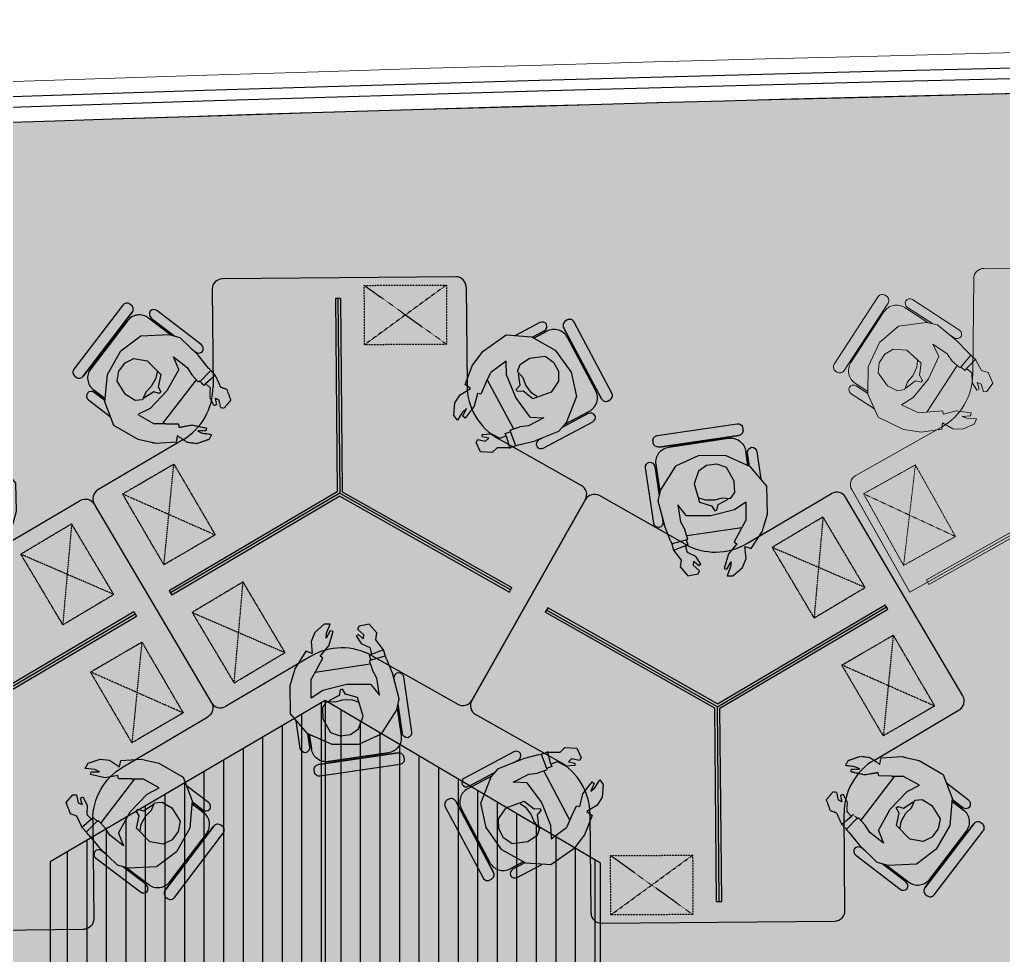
# Model space of a CAD drawing. Header units: millimetres. Extents: x 263321 to 2483465, y 33647 to 614421.
# Drawn here: x 2377994 to 2382788, y 423271 to 427832 of the extents above; entities that cross this region are included whole.
import ezdxf

# ---------------------------------------------------------------- set-up
doc = ezdxf.new("R2010")
doc.units = ezdxf.units.MM
doc.linetypes.add('( Hidden )', pattern=[0.375, 0.25, -0.125])
doc.linetypes.add('HIDDEN2', pattern=[0.1875, 0.125, -0.0625])
for name, color, linetype in [('A-PLAN -GLASS FRAME', 4, 'Continuous'), ('CEILING TOA', 250, 'Continuous'), ('FLOORING TOA', 7, 'Continuous')]:
    doc.layers.add(name, color=color, linetype=linetype)
for name, color, linetype, lineweight in [('A-PLAN-THIN', 251, 'Continuous', 15), ('FURNITURE', 30, 'Continuous', 5), ('TOA-FL-CPT-1', 8, 'Continuous', 5)]:
    doc.layers.add(name, color=color, linetype=linetype, lineweight=lineweight)
pattern_1 = [(90, (22789.96, 29126.56), (-95.25, 0), [])]

# ---------------------------------------------------------------- blocks, each defined once
blk = doc.blocks.new('bhguyfjhg')
at = {"layer": 'FURNITURE', "color": 8, "lineweight": 30, "ltscale": 5}
for p, q in [((566219.5, -9050.8), (565910, -8809.1)), ((565794.3, -8834), (565711, -8940.7)), ((565789.1, -8914.3), (565830.1, -8861.9)), ((565798.4, -8915.3), (565842.7, -8858.6)), ((565945.9, -8845.9), (566178, -9027)), ((564085.9, -9850.4), (564220.1, -9831.9)), ((564154.2, -9894.8), (564082.9, -9904.6)), ((564158.1, -9886.2), (564092.1, -9895.3)), ((564059.8, -10326.9), (564006.3, -9937.9)), ((564020.1, -9987.5), (564060.2, -10279.1)), ((566151.1, -11037, 0), (566088.6, -10916.8, 0)), ((566075.4, -11006.9, 0), (566108.6, -11070.7, 0)), ((566080.1, -10998.8, 0), (566110.9, -11057.9, 0)), ((565777.2, -11333.6, 0), (566125.7, -11152.5, 0)), ((566077.2, -11170, 0), (565816, -11305.7, 0))]:
    blk.add_line(p, q, dxfattribs=at)
at = {"layer": 'FURNITURE', "color": 20, "lineweight": 30}
for p, q in [((565286.4, -8857.1), (564312.2, -9419.7)), ((565595, -9291.4), (565354.7, -8875.4)), ((566328.1, -9441.4), (565854.8, -9441.4)), ((564534.1, -9903.8), (564293.9, -9488)), ((566378.1, -10628.9), (566378.1, -9491.4)), ((564534.1, -10203.9), (564293.9, -10619.7)), ((565286.4, -11250.7), (564312.2, -10688)), ((566328.1, -10678.9), (565847.6, -10678.9)), ((565587.8, -10828.8), (565354.7, -11232.4))]:
    blk.add_line(p, q, dxfattribs=at)
at = {"layer": 'FURNITURE', "color": 8, "lineweight": 30}
for p, q in [((565668.9, -8956, 0), (565784.9, -8913.9, 0)), ((565784.9, -8913.9, 0), (565917.4, -8927, 0)), ((565599.1, -9073.6, 0), (565668.9, -8956, 0)), ((565917.4, -8927, 0), (566031.9, -8993.5, 0)), ((566031.9, -8993.5, 0), (566103.8, -9091.4, 0)), ((565583.7, -9139, 0), (565599.1, -9073.6, 0)), ((565720.1, -9073.1, 0), (565674.2, -9153.4, 0)), ((565750, -9133.2, 0), (565720.1, -9073.1, 0)), ((566103.8, -9091.4, 0), (566110, -9229.1, 0)), ((565673.6, -9209.2, 0), (565674.2, -9153.4, 0)), ((565835.5, -9216.1, 0), (565750, -9133.2, 0)), ((565584.1, -9258.8, 0), (565579.3, -9157.5, 0)), ((565673.6, -9209.2, 0), (565672.9, -9270.5, 0)), ((565938.9, -9275, 0), (565835.5, -9216.1, 0)), ((566001.1, -9250.5, 0), (565948.2, -9316.2, 0)), ((566110, -9229.1, 0), (566094, -9281.6, 0)), ((566094, -9281.6, 0), (566007.7, -9369.6, 0)), ((565878.1, -9368.9, 0), (565911.3, -9338.5, 0)), ((565948.2, -9316.2, 0), (565911.3, -9338.5, 0)), ((565944.3, -9420.6, 0), (566007.7, -9369.6, 0)), ((565845.3, -9428.3, 0), (565869, -9405.2, 0)), ((565869, -9405.2, 0), (565860.1, -9396.7, 0)), ((564254.4, -9803.2, 0), (564159.8, -9882.4, 0)), ((564391.2, -9801.9, 0), (564254.4, -9803.2, 0)), ((564455.5, -9821.5, 0), (564391.2, -9801.9, 0)), ((564473.7, -9827, 0), (564455.5, -9821.5, 0)), ((564558.9, -9882, 0), (564473.7, -9827, 0)), ((564159.8, -9882.4, 0), (564104.5, -10003.5, 0)), ((564366.9, -9962.4, 0), (564330, -9906.3, 0)), ((564330, -9906.3, 0), (564422.4, -9907, 0)), ((564471, -9934.5, 0), (564422.4, -9907, 0)), ((564548.5, -9912.3, 0), (564558.9, -9882, 0)), ((564607.2, -9907.7, 0), (564548.5, -9912.3, 0)), ((564650.6, -9925.8, 0), (564607.2, -9907.7, 0)), ((564395.7, -10077.9, 0), (564366.9, -9962.4, 0)), ((564471, -9934.5, 0), (564524.4, -9964.7, 0)), ((564524.4, -9964.7, 0), (564535.2, -9952, 0)), ((564535.2, -9952, 0), (564584.1, -9993.3, 0)), ((564691.1, -9972.4, 0), (564650.6, -9925.8, 0)), ((564104.5, -10003.5, 0), (564104.5, -10135.9, 0)), ((564584.1, -9993.3, 0), (564654.2, -10015.1, 0)), ((564657.3, -10001.7, 0), (564622, -9981.1, 0)), ((564622, -9981.1, 0), (564647.3, -9983.3, 0)), ((564647.3, -9983.3, 0), (564690.5, -10000.8, 0)), ((564654.2, -10015.1, 0), (564657.3, -10001.7, 0)), ((564690.5, -10000.8, 0), (564691.1, -9972.4, 0)), ((564394.6, -10197, 0), (564395.7, -10077.9, 0)), ((564104.5, -10135.9, 0), (564153, -10247.3, 0)), ((564595.4, -10152, 0), (564574.2, -10193, 0)), ((564632.5, -10128, 0), (564595.4, -10152, 0)), ((564617.9, -10161.8, 0), (564639.4, -10138.4, 0)), ((564639.1, -10163.7, 0), (564617.9, -10161.8, 0)), ((564639.4, -10138.4, 0), (564632.5, -10128, 0)), ((564665, -10134.8, 0), (564639.1, -10163.7, 0)), ((564679.9, -10142, 0), (564665, -10134.8, 0)), ((564689.2, -10191.5, 0), (564679.9, -10142, 0)), ((564425.6, -10225.7, 0), (564463.4, -10204.9, 0)), ((564506.4, -10191.5, 0), (564463.4, -10204.9, 0)), ((564510.2, -10191.2, 0), (564505.7, -10191.6, 0)), ((564511.6, -10197.2, 0), (564510.2, -10191.2, 0)), ((564539.5, -10189.9, 0), (564511.6, -10197.2, 0)), ((564542.3, -10201.9, 0), (564539.5, -10189.9, 0)), ((564574.2, -10193, 0), (564542.3, -10201.9, 0)), ((564645.1, -10228.5, 0), (564689.2, -10191.5, 0)), ((564153, -10247.3, 0), (564269, -10321.8, 0)), ((564342.3, -10238.4, 0), (564425.6, -10225.7, 0)), ((564562.5, -10260.1, 0), (564612.4, -10223.6, 0)), ((564612.4, -10223.6, 0), (564645.1, -10228.5, 0)), ((564322.4, -10334.3, 0), (564441.9, -10304, 0)), ((564517.8, -10274.8, 0), (564441.9, -10304, 0)), ((564517.8, -10274.8, 0), (564532.5, -10269.1, 0)), ((564532.5, -10269.1, 0), (564562.5, -10260.1, 0)), ((564269, -10321.8, 0), (564322.4, -10334.3, 0)), ((565679.1, -10630.4, 0), (565701.9, -10613.5, 0)), ((565718.3, -10655.6, 0), (565679.1, -10630.4, 0)), ((565701.9, -10613.5, 0), (565763.3, -10619.6, 0)), ((565763.3, -10619.6, 0), (565803.1, -10644.6, 0)), ((565688.4, -10668.3, 0), (565697.5, -10658, 0)), ((565746.6, -10712.9, 0), (565688.4, -10668.3, 0)), ((565697.5, -10658, 0), (565734.7, -10675, 0)), ((565734.7, -10675, 0), (565718.3, -10655.6, 0)), ((565803.1, -10644.6, 0), (565833.4, -10695.2, 0)), ((565833.4, -10695.2, 0), (565852, -10669.2, 0)), ((565852, -10669.2, 0), (565946.2, -10707, 0)), ((565524.2, -10741.6, 0), (565569.9, -10720.6, 0)), ((565569.9, -10720.6, 0), (565584.4, -10728.6, 0)), ((565584.4, -10728.6, 0), (565575.8, -10766.5, 0)), ((565808.6, -10729, 0), (565746.6, -10712.9, 0)), ((565804.5, -10745.1, 0), (565808.6, -10729, 0)), ((565946.2, -10707, 0), (565961.2, -10718.7, 0)), ((565961.2, -10718.7, 0), (566014.3, -10759.8, 0)), ((565519.5, -10799, 0), (565524.2, -10741.6, 0)), ((565575.8, -10766.5, 0), (565589.6, -10782.7, 0)), ((565589.6, -10782.7, 0), (565596.3, -10751.6, 0)), ((565596.3, -10751.6, 0), (565608.7, -10751.2, 0)), ((565608.7, -10751.2, 0), (565610.6, -10795.4, 0)), ((565860, -10771.2, 0), (565804.5, -10745.1, 0)), ((565860, -10771.2, 0), (565910.5, -10795, 0)), ((566014.3, -10759.8, 0), (566092.2, -10872.2, 0)), ((565542.3, -10822.9, 0), (565519.5, -10799, 0)), ((565541.3, -10884.7, 0), (565542.3, -10822.9, 0)), ((565610.6, -10795.4, 0), (565589.3, -10836.3, 0)), ((565964.4, -10870.1, 0), (565910.5, -10795, 0)), ((565589.3, -10836.3, 0), (565600.5, -10867.5, 0)), ((565600.5, -10867.5, 0), (565611.9, -10862.9, 0)), ((565611.9, -10862.9, 0), (565622.1, -10889.9, 0)), ((565786.4, -10915.6, 0), (565897.3, -10872.4, 0)), ((565897.3, -10872.4, 0), (565964.4, -10870.1, 0)), ((566092.2, -10872.2, 0), (566082.3, -10995.2, 0)), ((565551.3, -10914.4, 0), (565541.3, -10884.7, 0)), ((565555.2, -10929.6, 0), (565551.3, -10914.4, 0)), ((565555.2, -10929.6, 0), (565575.2, -11008.5, 0)), ((565622.1, -10889.9, 0), (565627.8, -10887.6, 0)), ((565627.8, -10887.6, 0), (565630.1, -10891.5, 0)), ((565629.7, -10890.9, 0), (565643.6, -10933.7, 0)), ((565689.9, -10985.3, 0), (565786.4, -10915.6, 0)), ((565648.5, -10976.6, 0), (565643.6, -10933.7, 0)), ((565686.3, -11051.9, 0), (565648.5, -10976.6, 0)), ((565619.5, -11123.5, 0), (565575.2, -11008.5, 0)), ((566082.3, -10995.2, 0), (566015.4, -11110.3, 0)), ((566015.4, -11110.3, 0), (565907.3, -11186.8)), ((565660.5, -11159.9, 0), (565619.5, -11123.5, 0)), ((565788.3, -11211.5, 0), (565660.5, -11159.9, 0)), ((565907.3, -11186.8), (565788.3, -11211.5, 0))]:
    blk.add_line(p, q, dxfattribs=at)
at = {"layer": 'FURNITURE', "color": 20, "linetype": 'HIDDEN2', "lineweight": 30, "ltscale": 0.3}
for p, q in [((565334.6, -8995.6), (565130.7, -9445.5)), ((564987.2, -9194), (565477.8, -9246.6)), ((564753.6, -9329), (564554, -9780.2)), ((564408.1, -9530.7), (564899.7, -9579)), ((566340.2, -10182.8), (566049.2, -10581.2)), ((566338.2, -10582.8), (566050.6, -10181.2))]:
    blk.add_line(p, q, dxfattribs=at)
at = {"layer": 'FURNITURE', "color": 8, "linetype": '( Hidden )', "lineweight": 30, "ltscale": 2}
for p, q in [((565579.3, -9157.5, 0), (565583.7, -9139, 0)), ((565582, -9313.5, 0), (565615.5, -9265, 0)), ((565615.5, -9265, 0), (565584.1, -9258.8, 0)), ((565672.9, -9270.5, 0), (565656.5, -9273.5, 0)), ((565656.5, -9273.5, 0), (565667.6, -9336.5, 0)), ((565575.8, -9360.1, 0), (565582, -9313.5, 0)), ((565667.6, -9336.5, 0), (565651.3, -9408, 0)), ((565595.8, -9418.5, 0), (565575.8, -9360.1, 0)), ((565627.3, -9386.1, 0), (565620.7, -9432.2, 0)), ((565638.1, -9363.1, 0), (565627.3, -9386.1, 0)), ((565638.1, -9404, 0), (565638.1, -9363.1, 0)), ((565860.1, -9396.7, 0), (565880.4, -9376.3, 0)), ((565620.7, -9432.2, 0), (565595.8, -9418.5, 0)), ((565651.3, -9408, 0), (565638.1, -9404, 0)), ((565759.8, -9446.1, 0), (565799.2, -9426, 0)), ((565799.2, -9426, 0), (565845.3, -9428.3, 0)), ((565932.1, -9430.5, 0), (565909.2, -9451.8, 0)), ((565944.3, -9420.6, 0), (565932.1, -9430.5, 0)), ((565748, -9494.1, 0), (565749.4, -9477.6, 0)), ((565749.4, -9477.6, 0), (565787.3, -9469.7, 0)), ((565765.3, -9457.2, 0), (565759.8, -9446.1, 0)), ((565796.4, -9450.4, 0), (565765.3, -9457.2, 0)), ((565787.3, -9469.7, 0), (565796.4, -9450.4, 0)), ((565852.6, -9476.7, 0), (565840.4, -9507.4, 0)), ((565909.2, -9451.8, 0), (565852.6, -9476.7, 0)), ((565786.2, -9526.9, 0), (565748, -9494.1, 0)), ((565840.4, -9507.4, 0), (565786.2, -9526.9, 0))]:
    blk.add_line(p, q, dxfattribs=at)
at = {"layer": 'FURNITURE', "color": 18, "lineweight": 30, "ltscale": 5, "true_color": 0x000000}
for p, q in [((564860.1, -9218.7), (564838.5, -9231.3)), ((564838.5, -10876.5), (564860.1, -10889))]:
    blk.add_line(p, q, dxfattribs=at)
at = {"layer": 'FURNITURE', "color": 20, "lineweight": 30, "ltscale": 5}
for p, q in [((565313.6, -10053.9), (564838.5, -9231.3)), ((565328.1, -10053.9), (564849.3, -9225)), ((565335.3, -10041.4), (564860.1, -9218.7)), ((565313.6, -10053.9), (564838.5, -10876.5)), ((565328.1, -10053.9), (564849.3, -10882.8)), ((565335.3, -10066.4), (564860.1, -10889)), ((566278.1, -10053.9), (565328.1, -10053.9)), ((566278.1, -10041.4), (565335.3, -10041.4)), ((566278.1, -10066.4), (565335.3, -10066.4)), ((566278.1, -10066.4), (566278.1, -10041.4))]:
    blk.add_line(p, q, dxfattribs=at)
at = {"layer": 'FURNITURE', "color": 8, "linetype": '( Hidden )', "lineweight": 30, "ltscale": 3}
for p, q in [((565875.9, -9372, 0), (565878.5, -9368.3, 0)), ((565880.4, -9376.3, 0), (565875.9, -9372, 0))]:
    blk.add_line(p, q, dxfattribs=at)
at = {"layer": 'FURNITURE', "color": 8, "lineweight": 30, "ltscale": 5}
for points in [[(566254.8, -9005.5), (565945.3, -8763.9, 0.414214), (565910.8, -8768.1), (565905.7, -8774.6, 0.414214), (565910, -8809.1), (566219.5, -9050.8, 0.414214), (566253.9, -9046.5), (566259.1, -9040, 0.414214)], [(564003, -10334.7), (563949.5, -9945.7, -0.414214), (563970.4, -9918), (563978.7, -9916.9, -0.414214), (564006.3, -9937.9), (564059.8, -10326.9, -0.414214), (564038.8, -10354.6), (564030.6, -10355.7, -0.414214)]]:
    blk.add_lwpolyline(points, format="xyb", close=True, dxfattribs=at)
for points in [[(565789.1, -8914.3), (565830.1, -8861.9, 0.392119), (565827.3, -8828.6, 0.392119), (565794.3, -8834), (565711, -8940.7)], [(566107.7, -9236.7), (566190.7, -9130.3, 0.414214), (566178, -9027), (565945.9, -8845.9, 0.414214), (565842.7, -8858.6), (565798.4, -8915.3)], [(566038.3, -9338.4), (566022.9, -9358.1, 0.392119), (566025.7, -9391.4, 0.392119), (566058.6, -9386), (566226.3, -9171.2, 0.392119), (566223.5, -9138, 0.392119), (566190.6, -9143.3), (566101.2, -9257.8)], [(564158.1, -9886.2), (564092.1, -9895.3, -0.392119), (564064.8, -9876.2, -0.392119), (564085.9, -9850.4), (564220.1, -9831.9)], [(564276.7, -10323.6), (564143.1, -10342, -0.414214), (564060.2, -10279.1), (564020.1, -9987.5, -0.414214), (564082.9, -9904.6), (564154.2, -9894.8)], [(564399.5, -10314.7), (564424.4, -10311.3, -0.392119), (564451.7, -10330.4, -0.392119), (564430.5, -10356.2), (564160.6, -10393.3, -0.392119), (564133.2, -10374.2, -0.392119), (564154.4, -10348.4), (564298.2, -10328.6)]]:
    blk.add_lwpolyline(points, format="xyb", dxfattribs=at)
at = {"layer": 'FURNITURE', "color": 20, "linetype": 'HIDDEN2', "lineweight": 30, "ltscale": 0.3}
for points in [[(565334.6, -8995.6), (565477.8, -9246.6), (565130.7, -9445.5), (564987.2, -9194)], [(564408.1, -9530.7), (564554, -9780.2), (564899.7, -9579), (564753.6, -9329)], [(566338.2, -10582.8), (566049.2, -10581.2), (566050.6, -10181.2), (566340.2, -10182.8)]]:
    blk.add_lwpolyline(points, close=True, dxfattribs=at)
at = {"layer": 'FURNITURE', "color": 8, "lineweight": 30}
for points in [[(565928, -9169.3), (565896.4, -9163.6), (565856.1, -9140.2), (565828.9, -9112.7), (565791.9, -9096.5), (565789.5, -9060.3), (565818.4, -9013.7), (565884, -8973.9), (565933.4, -8983), (565973.2, -9014), (565993.7, -9057.1), (565982.4, -9122), (565914.4, -9187), (565855.5, -9173.2), (565829.8, -9186.5), (565822.3, -9178.8), (565830.7, -9152), (565800.5, -9104)], [(565938.9, -9275), (566001.1, -9250.5)], [(565877.8, -9377.2), (565930.3, -9429.6)], [(565869, -9405.2), (565910.1, -9454.4)], [(564308.7, -10134.4), (564319.7, -10104.2), (564319.7, -10057.6), (564309.6, -10020.3), (564314.1, -9980.2), (564284, -9959.9), (564229.2, -9961.5), (564161.9, -9998.2), (564144.9, -10045.5), (564151.8, -10095.5), (564178.7, -10134.9), (564240.5, -10157.7), (564330.9, -10131.6), (564348.5, -10073.7), (564372.9, -10058.2), (564370.1, -10047.8), (564342.6, -10041.5), (564316.4, -9991.4)], [(564394.6, -10197), (564342.3, -10238.4)], [(564513.7, -10195.4), (564532.7, -10267.2)], [(564542.3, -10201.9), (564564.2, -10262.2)]]:
    blk.add_lwpolyline(points, dxfattribs=at)
at = {"layer": 'FURNITURE', "color": 8, "lineweight": 30, "ltscale": 5}
for points in [[(565673.8, -9193.6), (565887.4, -9360.4)], [(564457.4, -9926.8), (564494.3, -10195.3)]]:
    blk.add_lwpolyline(points, dxfattribs=at)
at = {"layer": 'FURNITURE', "color": 8, "lineweight": 30, "ltscale": 5, "elevation": 0}
blk.add_lwpolyline([(565874.1, -10777.9), (565633.6, -10902.9)], dxfattribs=at)
at = {"layer": 'FURNITURE', "color": 8, "lineweight": 30, "elevation": 0}
for points in [[(565600.5, -10867.5), (565538.6, -10884.5)], [(565622.3, -10887.2), (565552.8, -10913.1)], [(565790.5, -11019.2), (565808.8, -10992.9), (565846.9, -10965.9), (565883.2, -10952.6), (565913.3, -10925.7), (565947.2, -10938.6), (565977.6, -10984.2), (565986.6, -11060.4), (565957.7, -11101.6), (565913, -11124.9), (565865.3, -11125.6), (565810.9, -11088.3), (565780.1, -10999.5), (565817.1, -10951.7), (565815.7, -10922.8), (565825.8, -10919.1), (565846.8, -10937.9), (565902.9, -10930.4)], [(565689.9, -10985.3), (565686.3, -11051.9)]]:
    blk.add_lwpolyline(points, dxfattribs=at)
at = {"layer": 'FURNITURE', "color": 8, "lineweight": 30, "ltscale": 5, "elevation": 0}
for points in [[(566080.1, -10998.8), (566110.9, -11057.9, 0.392119), (566142.2, -11069.2, 0.392119), (566151.1, -11037), (566088.6, -10916.8)], [(565590.9, -11049.3), (565579.3, -11027, 0.392119), (565548, -11015.8, 0.392119), (565539.1, -11047.9), (565664.8, -11289.7, 0.392119), (565696.2, -11301, 0.392119), (565705, -11268.8), (565638, -11140)], [(565654.6, -11154.6), (565716.8, -11274.3, 0.414214), (565816, -11305.7), (566077.2, -11170, 0.414214), (566108.6, -11070.7), (566075.4, -11006.9)]]:
    blk.add_lwpolyline(points, format="xyb", dxfattribs=at)
blk.add_lwpolyline([(565803.6, -11384.5), (566152.1, -11203.4, 0.414214), (566162.6, -11170.4), (566158.7, -11163, 0.414214), (566125.7, -11152.5), (565777.2, -11333.6, 0.414214), (565766.7, -11366.7), (565770.6, -11374.1, 0.414214)], format="xyb", close=True, dxfattribs=at)
at = {"layer": 'FURNITURE', "color": 20, "lineweight": 30}
for centre, start, end in [((565311.4, -8900.4), 30.0105, 120.0104), ((564337.2, -9463), 120.0104, 210.0105), ((566328.1, -9491.4), 360, 90), ((564337.2, -10644.7), 149.9896, 239.9896), ((566328.1, -10628.9), 270, 360), ((565311.4, -11207.4), 239.9896, 329.9896)]:
    blk.add_arc(centre, 50, start, end, dxfattribs=at)
at = {"layer": 'FURNITURE', "color": 8, "lineweight": 30}
for centre, start, end in [((565854.8, -9141.4), 210.0105, 270), ((564274.3, -10053.9), 329.9896, 30.0105), ((565847.6, -10978.9), 90, 149.9896)]:
    blk.add_arc(centre, 300, start, end, dxfattribs=at)
blk = doc.blocks.new('JNGKM')
at = {"layer": 'FURNITURE', "color": 18, "lineweight": 0, "ltscale": 5, "true_color": 0x000000}
for p, q in [((1183438.3, 496179.4), (1183049.2, 496232.7)), ((1183098.8, 496218.9), (1183390.5, 496179)), ((1182961.8, 496153), (1182943.4, 496018.8)), ((1182997.6, 496080.9), (1183006.7, 496146.9)), ((1183006.2, 496084.8), (1183015.9, 496156)), ((1184445.8, 494462.4, 0), (1184264.8, 494113.8, 0)), ((1184282.2, 494162.3, 0), (1184417.8, 494423.5, 0)), ((1184149.3, 494088.4, 0), (1184029.1, 494150.8, 0)), ((1184111.1, 494159.3, 0), (1184170.2, 494128.6, 0)), ((1184119.2, 494164, 0), (1184183, 494130.9, 0))]:
    blk.add_line(p, q, dxfattribs=at)
at = {"layer": 'FURNITURE', "color": 18, "lineweight": 0, "true_color": 0x000000}
for p, q in [((1182993.8, 496079.2, 0), (1183114.9, 496134.5, 0)), ((1183114.9, 496134.5, 0), (1183247.3, 496134.6, 0)), ((1183247.3, 496134.6, 0), (1183358.7, 496086.1, 0)), ((1182914.6, 495984.5, 0), (1182993.8, 496079.2, 0)), ((1183358.7, 496086.1, 0), (1183433.3, 495970.1, 0)), ((1182913.4, 495847.7, 0), (1182914.6, 495984.5, 0)), ((1183433.3, 495970.1, 0), (1183445.8, 495916.7, 0)), ((1183073.9, 495872, 0), (1183017.8, 495909, 0)), ((1183017.8, 495909, 0), (1183018.5, 495816.5, 0)), ((1183189.4, 495843.4, 0), (1183073.9, 495872, 0)), ((1183349.9, 495896.9, 0), (1183337.2, 495813.5, 0)), ((1183445.8, 495916.7, 0), (1183415.5, 495797.3, 0)), ((1182933, 495783.4, 0), (1182913.4, 495847.7, 0)), ((1183308.5, 495844.5, 0), (1183189.4, 495843.4, 0)), ((1182938.6, 495765.3, 0), (1182933, 495783.4, 0)), ((1183046, 495767.9, 0), (1183018.5, 495816.5, 0)), ((1183303.1, 495732.7, 0), (1183316.5, 495775.7, 0)), ((1183337.2, 495813.5, 0), (1183316.5, 495775.7, 0)), ((1183386.3, 495721.3, 0), (1183415.5, 495797.3, 0)), ((1182993.6, 495680, 0), (1182938.6, 495765.3, 0)), ((1183046, 495767.9, 0), (1183076.2, 495714.6, 0)), ((1183301.5, 495699.6, 0), (1183308.8, 495727.5, 0)), ((1183302.8, 495728.9, 0), (1183303.1, 495733.4, 0)), ((1183308.8, 495727.5, 0), (1183302.8, 495728.9, 0)), ((1183023.8, 495690.5, 0), (1182993.6, 495680, 0)), ((1183019.3, 495631.7, 0), (1183023.8, 495690.5, 0)), ((1183076.2, 495714.6, 0), (1183063.6, 495703.8, 0)), ((1183063.6, 495703.8, 0), (1183104.9, 495654.9, 0)), ((1183313.4, 495696.8, 0), (1183301.5, 495699.6, 0)), ((1183304.6, 495664.8, 0), (1183313.4, 495696.8, 0)), ((1183380.7, 495706.6, 0), (1183371.7, 495676.6, 0)), ((1183386.3, 495721.3, 0), (1183380.7, 495706.6, 0)), ((1183037.4, 495588.4, 0), (1183019.3, 495631.7, 0)), ((1183104.9, 495654.9, 0), (1183126.7, 495584.8, 0)), ((1183239.7, 495606.5, 0), (1183263.6, 495643.7, 0)), ((1183263.6, 495643.7, 0), (1183304.6, 495664.8, 0)), ((1183371.7, 495676.6, 0), (1183335.2, 495626.7, 0)), ((1183084, 495547.9, 0), (1183037.4, 495588.4, 0)), ((1183113.3, 495581.7, 0), (1183092.7, 495617, 0)), ((1183092.7, 495617, 0), (1183094.9, 495591.7, 0)), ((1183094.9, 495591.7, 0), (1183112.4, 495548.5, 0)), ((1183126.7, 495584.8, 0), (1183113.3, 495581.7, 0)), ((1183250, 495599.7, 0), (1183239.7, 495606.5, 0)), ((1183246.4, 495574.1, 0), (1183275.3, 495600, 0)), ((1183273.4, 495621.2, 0), (1183250, 495599.7, 0)), ((1183275.3, 495600, 0), (1183273.4, 495621.2, 0)), ((1183340.1, 495594, 0), (1183303.1, 495549.9, 0)), ((1183335.2, 495626.7, 0), (1183340.1, 495594, 0)), ((1183112.4, 495548.5, 0), (1183084, 495547.9, 0)), ((1183253.6, 495559.1, 0), (1183246.4, 495574.1, 0)), ((1183303.1, 495549.9, 0), (1183253.6, 495559.1, 0)), ((1183853.6, 494715.2, 0), (1183832.6, 494669.4, 0)), ((1183911, 494719.9, 0), (1183853.6, 494715.2, 0)), ((1183934.9, 494697.1, 0), (1183911, 494719.9, 0)), ((1183996.7, 494698, 0), (1183934.9, 494697.1, 0)), ((1184026.4, 494688.1, 0), (1183996.7, 494698, 0)), ((1184041.7, 494684.2, 0), (1184026.4, 494688.1, 0)), ((1184041.7, 494684.2, 0), (1184120.5, 494664.2, 0)), ((1183832.6, 494669.4, 0), (1183840.7, 494654.9, 0)), ((1183840.7, 494654.9, 0), (1183878.5, 494663.6, 0)), ((1183863.6, 494643.1, 0), (1183863.3, 494630.7, 0)), ((1183863.3, 494630.7, 0), (1183907.5, 494628.8, 0)), ((1183894.7, 494649.8, 0), (1183863.6, 494643.1, 0)), ((1183878.5, 494663.6, 0), (1183894.7, 494649.8, 0)), ((1183907.5, 494628.8, 0), (1183948.4, 494650, 0)), ((1183948.4, 494650, 0), (1183979.5, 494638.9, 0)), ((1183979.5, 494638.9, 0), (1183975, 494627.5, 0)), ((1183975, 494627.5, 0), (1184001.9, 494617.3, 0)), ((1184235.6, 494620, 0), (1184120.5, 494664.2, 0)), ((1184001.9, 494617.3, 0), (1183999.7, 494611.6, 0)), ((1183999.7, 494611.6, 0), (1184003.6, 494609.3, 0)), ((1184002.9, 494609.7, 0), (1184045.8, 494595.8, 0)), ((1184088.6, 494590.9, 0), (1184045.8, 494595.8, 0)), ((1184164, 494553.2, 0), (1184088.6, 494590.9, 0)), ((1184271.9, 494579, 0), (1184235.6, 494620, 0)), ((1184323.6, 494451.2, 0), (1184271.9, 494579, 0)), ((1183742.5, 494560.2, 0), (1183725.6, 494537.4, 0)), ((1183725.6, 494537.4, 0), (1183731.7, 494475.9, 0)), ((1183767.7, 494521, 0), (1183742.5, 494560.2, 0)), ((1183780.4, 494550.9, 0), (1183770.1, 494541.8, 0)), ((1183770.1, 494541.8, 0), (1183787.1, 494504.6, 0)), ((1183825, 494492.7, 0), (1183780.4, 494550.9, 0)), ((1184097.3, 494549.6, 0), (1184027.7, 494453, 0)), ((1183787.1, 494504.6, 0), (1183767.7, 494521, 0)), ((1183841.1, 494430.7, 0), (1183825, 494492.7, 0)), ((1183731.7, 494475.9, 0), (1183756.7, 494436.2, 0)), ((1183756.7, 494436.2, 0), (1183807.4, 494405.9, 0)), ((1183857.3, 494434.8, 0), (1183841.1, 494430.7, 0)), ((1183883.4, 494379.4, 0), (1183857.3, 494434.8, 0)), ((1184027.7, 494453, 0), (1183984.5, 494342.1, 0)), ((1184299, 494332.2), (1184323.6, 494451.2, 0)), ((1183807.4, 494405.9, 0), (1183781.4, 494387.3, 0)), ((1183781.4, 494387.3, 0), (1183819.2, 494293.2, 0)), ((1183883.4, 494379.4, 0), (1183907.2, 494328.9, 0)), ((1183984.5, 494342.1, 0), (1183982.3, 494275, 0)), ((1183819.2, 494293.2, 0), (1183830.8, 494278.2, 0)), ((1183982.3, 494275, 0), (1183907.2, 494328.9, 0)), ((1184222.5, 494224.1, 0), (1184299, 494332.2)), ((1183830.8, 494278.2, 0), (1183872, 494225.1, 0)), ((1183872, 494225.1, 0), (1183984.5, 494147.1, 0)), ((1184107.5, 494157.2, 0), (1184222.5, 494224.1, 0)), ((1183984.5, 494147.1, 0), (1184107.5, 494157.2, 0))]:
    blk.add_line(p, q, dxfattribs=at)
at = {"layer": 'FURNITURE', "color": 18, "true_color": 0x000000}
for p, q in [((1182250.1, 495439.3), (1182531.2, 495926.5)), ((1183015.4, 495704.9), (1182599.5, 495944.8)), ((1183315.5, 495705), (1183731.2, 495945.3)), ((1184362.6, 494953.2), (1183799.5, 495927.1)), ((1183940.9, 494651.6), (1184344.3, 494884.8)), ((1183791.2, 493911.2), (1183791, 494391.7)), ((1183741.3, 493861.2), (1183166.3, 493860.9))]:
    blk.add_line(p, q, dxfattribs=at)
at = {"layer": 'FURNITURE', "color": 18, "linetype": 'HIDDEN2', "lineweight": 0, "ltscale": 0.3, "true_color": 0x000000}
for p, q in [((1182642.2, 495830.6), (1182690.7, 495339.1)), ((1182440.6, 495485.1), (1182891.8, 495684.9)), ((1183695.1, 493901), (1183293.4, 494188.4)), ((1183295.1, 493898.9), (1183693.4, 494190.1))]:
    blk.add_line(p, q, dxfattribs=at)
at = {"layer": 'FURNITURE', "color": 18, "ltscale": 5, "true_color": 0x000000}
for p, q in [((1183165.8, 494910.9), (1182250.1, 495439.3)), ((1182330.5, 495378.5), (1182343, 495400.2)), ((1183165.8, 494925.4), (1182343, 495400.2)), ((1183165.8, 494925.4), (1183988.2, 495400.9)), ((1183988.2, 495400.9), (1184000.7, 495379.2)), ((1183153.3, 494903.7), (1182330.5, 495378.5)), ((1183165.8, 494910.9), (1183994.5, 495390.1)), ((1183178.3, 494903.7), (1184000.7, 495379.2)), ((1183153.7, 493960.9), (1183153.3, 494903.7)), ((1183166.3, 493860.9), (1183165.8, 494910.9)), ((1183178.7, 493961), (1183178.3, 494903.7)), ((1183178.7, 493961), (1183153.7, 493960.9))]:
    blk.add_line(p, q, dxfattribs=at)
blk.add_lwpolyline([(1183446.1, 496236.2), (1183057, 496289.5, 0.414214), (1183029.4, 496268.5), (1183028.2, 496260.3, 0.414214), (1183049.2, 496232.7), (1183438.3, 496179.4, 0.414214), (1183465.9, 496200.3), (1183467.1, 496208.6, 0.414214)], format="xyb", close=True, dxfattribs=at)
for points in [[(1183435.1, 495962.4), (1183453.4, 496096.1, 0.414214), (1183390.5, 496179), (1183098.8, 496218.9, 0.414214), (1183015.9, 496156), (1183006.2, 496084.8)], [(1182997.6, 496080.9), (1183006.7, 496146.9, 0.392119), (1182987.5, 496174.2, 0.392119), (1182961.8, 496153), (1182943.4, 496018.8)], [(1183426.2, 495839.6), (1183422.8, 495814.8, 0.392119), (1183442, 495787.5, 0.392119), (1183467.7, 495808.6), (1183504.7, 496078.6, 0.392119), (1183485.6, 496105.9, 0.392119), (1183459.8, 496084.8), (1183440.1, 495940.9)]]:
    blk.add_lwpolyline(points, format="xyb", dxfattribs=at)
at = {"layer": 'FURNITURE', "color": 18, "lineweight": 0, "true_color": 0x000000, "elevation": 0}
for points in [[(1183245.9, 495930.3), (1183215.7, 495919.4), (1183169.1, 495919.3), (1183131.7, 495929.5), (1183091.7, 495924.9), (1183071.4, 495955), (1183072.9, 496009.8), (1183109.6, 496077.1), (1183156.9, 496094.1), (1183206.9, 496087.3), (1183246.3, 496060.4), (1183269.1, 495998.5), (1183243, 495908.2), (1183185.2, 495890.5), (1183169.7, 495866.1), (1183159.3, 495869), (1183153, 495896.4), (1183102.8, 495922.6)], [(1183308.5, 495844.5), (1183349.9, 495896.9)], [(1183307, 495725.4), (1183378.8, 495706.5)], [(1183313.4, 495696.8), (1183373.8, 495674.9)], [(1183979.5, 494638.9), (1183996.5, 494700.8)], [(1183999.2, 494617.1), (1184025.2, 494686.6)], [(1184097.3, 494549.6), (1184164, 494553.2)], [(1184131.3, 494448.9), (1184105, 494430.6), (1184078, 494392.5), (1184064.8, 494356.2), (1184037.9, 494326.1), (1184050.8, 494292.2), (1184096.4, 494261.8), (1184172.6, 494252.9), (1184213.8, 494281.8), (1184237, 494326.5), (1184237.8, 494374.2), (1184200.5, 494428.6), (1184111.6, 494459.4), (1184063.8, 494422.3), (1184034.9, 494423.7), (1184031.3, 494413.6), (1184050, 494392.7), (1184042.5, 494336.5)]]:
    blk.add_lwpolyline(points, dxfattribs=at)
at = {"layer": 'FURNITURE', "color": 18, "linetype": 'HIDDEN2', "lineweight": 0, "ltscale": 0.3, "true_color": 0x000000}
for points in [[(1182642.2, 495830.6), (1182891.8, 495684.9), (1182690.7, 495339.1), (1182440.6, 495485.1)], [(1183695.1, 493901), (1183693.4, 494190.1), (1183293.4, 494188.4), (1183295.1, 493898.9)]]:
    blk.add_lwpolyline(points, close=True, dxfattribs=at)
at = {"layer": 'FURNITURE', "color": 18, "ltscale": 5, "true_color": 0x000000}
blk.add_lwpolyline([(1183038.3, 495781.6), (1183306.8, 495744.8)], dxfattribs=at)
at = {"layer": 'FURNITURE', "color": 18, "ltscale": 5, "true_color": 0x000000, "elevation": 0}
for points in [[(1184161.3, 494648.6), (1184139.1, 494660.1, -0.392119), (1184127.8, 494691.5, -0.392119), (1184160, 494700.3), (1184401.8, 494574.8, -0.392119), (1184413.1, 494543.4, -0.392119), (1184380.9, 494534.5), (1184252, 494601.5)], [(1184266.7, 494584.9), (1184386.4, 494522.8, -0.414214), (1184417.8, 494423.5), (1184282.2, 494162.3, -0.414214), (1184183, 494130.9), (1184119.2, 494164)], [(1184111.1, 494159.3), (1184170.2, 494128.6, -0.392119), (1184181.5, 494097.2, -0.392119), (1184149.3, 494088.4), (1184029.1, 494150.8)]]:
    blk.add_lwpolyline(points, format="xyb", dxfattribs=at)
blk.add_lwpolyline([(1183890.1, 494365.2), (1184014.9, 494605.8)], dxfattribs=at)
blk.add_lwpolyline([(1184496.7, 494436), (1184315.7, 494087.4, -0.414214), (1184282.6, 494076.9), (1184275.3, 494080.8, -0.414214), (1184264.8, 494113.8), (1184445.8, 494462.4, -0.414214), (1184478.8, 494472.9), (1184486.2, 494469, -0.414214)], format="xyb", close=True, dxfattribs=at)
at = {"layer": 'FURNITURE', "color": 18, "true_color": 0x000000}
for centre, radius, start, end in [((1182574.5, 495901.5), 50, 60.0147, 150.0147), ((1183756.2, 495902.1), 50, 30.0356, 120.0356), ((1183165.3, 495964.7), 300, 240.0147, 300.0356), ((1184319.3, 494928.1), 50, 300.0356, 30.0356), ((1184091, 494391.9), 300, 120.0356, 180.0252), ((1183741.2, 493911.2), 50, 270.0252, 0.0252)]:
    blk.add_arc(centre, radius, start, end, dxfattribs=at)

msp = doc.modelspace()

# ---------------------------------------------------------------- hatches: boundary and pattern name
at = {"layer": 'CEILING TOA', "true_color": 0x7aafdf}
h = msp.add_hatch(dxfattribs=at)
h.set_pattern_fill('ANSI31', color=143, scale=30, angle=45)
h.set_pattern_definition(pattern_1)
h.paths.add_polyline_path([(2379483.493, 424513.537), (2378142.772, 423726.963), (2378142.772, 422182.81), (2379483.49, 421422.446)])
at = {"layer": 'CEILING TOA', "true_color": 0x939598}
h = msp.add_hatch(dxfattribs=at)
h.set_pattern_fill('ANSI31', color=252, scale=30, angle=45)
h.set_pattern_definition(pattern_1)
h.paths.add_polyline_path([(2380824.214, 423720.032), (2379483.493, 424513.537), (2379483.49, 421422.446), (2380824.214, 422182.811)])
at = {"layer": 'TOA-FL-CPT-1', "true_color": 0xc7c8ca}
h = msp.add_hatch(dxfattribs=at)
h.set_pattern_fill('AR-PARQ1', color=9, scale=3)
h.set_pattern_definition([(90, (90021.1, 24147), (-914.4, 914.4), [914.4, -914.4]), (90, (90173.5, 24147), (-914.4, 914.4), [914.4, -914.4]), (90, (90325.9, 24147), (-914.4, 914.4), [914.4, -914.4]), (90, (90478.3, 24147), (-914.4, 914.4), [914.4, -914.4]), (90, (90630.7, 24147), (-914.4, 914.4), [914.4, -914.4]), (90, (90783.1, 24147), (-914.4, 914.4), [914.4, -914.4]), (90, (90935.5, 24147), (-914.4, 914.4), [914.4, -914.4]), (0, (90021.1, 25061.4), (914.4, -914.4), [914.4, -914.4]), (0, (90021.1, 25213.8), (914.4, -914.4), [914.4, -914.4]), (0, (90021.1, 25366.2), (914.4, -914.4), [914.4, -914.4]), (0, (90021.1, 25518.6), (914.4, -914.4), [914.4, -914.4]), (0, (90021.1, 25671), (914.4, -914.4), [914.4, -914.4]), (0, (90021.1, 25823.4), (914.4, -914.4), [914.4, -914.4]), (0, (90021.1, 25975.8), (914.4, -914.4), [914.4, -914.4])])
edge = h.paths.add_edge_path()
edge.add_arc((2396128.727, -119195.432), 546828.493, 90.92532943, 95.29958843)
edge.add_line((2345621.769, 425295.567), (2345621.769, 409482.052))
edge.add_line((2345621.769, 409482.052), (2347129.201, 409481.857))
edge.add_arc((2347102.083, 408732.348), 750, 0, 87.9279, ccw=False)
edge.add_line((2347852.083, 408732.348), (2347852.23, 389991.103))
edge.add_line((2347852.23, 389991.103), (2342396.706, 389991.103))
edge.add_line((2342396.706, 389991.103), (2342397.172, 380682.159))
edge.add_line((2342397.172, 380682.159), (2351396.796, 380682.159))
edge.add_line((2351396.796, 380682.159), (2351396.796, 379682.052))
edge.add_line((2351396.796, 379682.052), (2350496.796, 379682.052))
edge.add_line((2350496.796, 379682.052), (2350496.796, 377891.004))
edge.add_arc((2372893.597, 61240.666), 317441.417, 85.95303216, 94.04581501, ccw=False)
edge.add_line((2395296.77, 377890.553), (2395296.77, 379682.052))
edge.add_line((2395296.77, 379682.052), (2394396.796, 379682.052))
edge.add_line((2394396.796, 379682.052), (2394396.796, 380682.052))
edge.add_line((2394396.796, 380682.052), (2405177.531, 380682.052))
edge.add_line((2405177.531, 380682.052), (2405177.531, 389182.052))
edge.add_line((2405177.531, 389182.052), (2406496.796, 389182.052))
edge.add_line((2406496.796, 389182.052), (2406496.796, 383082.052))
edge.add_line((2406496.796, 383082.052), (2408136.796, 383082.052))
edge.add_line((2408136.796, 383082.052), (2408136.796, 389182.052))
edge.add_line((2408136.796, 389182.052), (2413779.159, 389181.861))
edge.add_line((2413779.159, 389181.861), (2414010.251, 390682.052))
edge.add_line((2414010.251, 390682.052), (2405396.796, 390682.052))
edge.add_line((2405396.796, 390682.052), (2405396.796, 411581.926))
edge.add_line((2405396.796, 411581.926), (2403146.796, 411581.926))
edge.add_arc((2403146.796, 411881.926), 300, 180, 270, ccw=False)
edge.add_line((2402846.796, 411881.926), (2402846.796, 413382.052))
edge.add_arc((2403146.796, 413382.052), 300, 90, 180, ccw=False)
edge.add_line((2403146.796, 413682.052), (2417553.202, 413682.052))
edge.add_line((2417553.202, 413682.052), (2417799.7, 415282.257))
edge.add_line((2417799.7, 415282.257), (2411837.001, 415281.729))
edge.add_line((2411837.001, 415281.729), (2411837.001, 417657.174))
edge.add_line((2411837.001, 417657.174), (2416421.528, 417657.174))
edge.add_line((2416421.528, 417657.174), (2416421.528, 418657.174))
edge.add_line((2416421.528, 418657.174), (2411836.796, 418657.174))
edge.add_line((2411836.796, 418657.174), (2411836.796, 421262.052))
edge.add_line((2411836.796, 421262.052), (2410296.796, 421262.052))
edge.add_line((2410296.796, 421262.052), (2410296.796, 415281.575))
edge.add_line((2410296.796, 415281.575), (2402846.796, 415281.575))
edge.add_line((2402846.796, 415281.575), (2402846.796, 424532.052))
edge.add_line((2402846.796, 424532.052), (2402846.796, 424581.286))
edge.add_line((2402846.796, 424581.286), (2395396.796, 424582.052))
edge.add_line((2395396.796, 424582.052), (2395396.796, 423682.052))
edge.add_line((2395396.796, 423682.052), (2394396.796, 423682.052))
edge.add_line((2394396.796, 423682.052), (2394396.796, 424581.86))
edge.add_line((2394396.796, 424581.86), (2387296.514, 424582.052))
edge.add_line((2387296.514, 424582.052), (2387297.806, 427561.749))
h.paths.add_polyline_path([(2357571.796, 409582.052), (2403896.373, 409582.052), (2403899.547, 394952.31), (2375096.795, 394783.782), (2375096.795, 396862.052), (2373596.796, 396864.771), (2373596.796, 394782.052), (2369971.795, 394800.838), (2370046.875, 396862.052), (2368385.069, 396703.686), (2368471.796, 394819.625), (2357571.796, 394782.052)], flags=16)
h.paths.add_polyline_path([(2363596.796, 414832.306), (2384296.459, 414782.218), (2384296.434, 411581.926), (2384538.462, 411581.927), (2384538.462, 409582.052), (2378653.494, 409582.052), (2378650.056, 411581.898), (2363596.796, 411631.98)], flags=16)
h.paths.add_polyline_path([(2392707.043, 411682.849), (2384396.821, 411683.632), (2384396.821, 414782.218), (2392707.043, 414781.434)], flags=16)
h.paths.add_polyline_path([(2400346.796, 422010.357), (2401546.802, 422010.357), (2401546.802, 416210.358), (2400346.796, 416210.358)], flags=16)
h.paths.add_polyline_path([(2349453.189, 392877.837), (2349451.159, 392879.273), (2349451.159, 390061.804), (2349453.189, 390060.368)], flags=16)
h.paths.add_polyline_path([(2379396.791, 389980.182), (2384396.796, 389980.182), (2384396.796, 392980.182), (2379396.791, 392980.182)], flags=16)

# ---------------------------------------------------------------- linework, layer by layer
at = {"layer": 'A-PLAN -GLASS FRAME', "ltscale": 500, "elevation": 0}
msp.add_lwpolyline([(2408771.796, 424757.052), (2408821.796, 424757.052), (2408821.796, 427608.784, 0.0318811), (2339271.796, 424794.154), (2339271.796, 409657.052), (2339321.796, 409657.052), (2339321.796, 424749.629, -0.03183712), (2408771.796, 427559.438)], format="xyb", close=True, dxfattribs=at)
at = {"layer": 'A-PLAN-THIN', "elevation": 0}
msp.add_lwpolyline([(2408896.796, 424682.052), (2408896.796, 427682.052, 0.0319456), (2339196.796, 424861.717), (2339196.796, 409582.052), (2339396.796, 409582.052), (2339396.796, 424682.052, -0.03177259), (2408696.796, 427486.155)], format="xyb", dxfattribs=at)
at = {"layer": 'CEILING TOA'}
msp.add_line((2379483.493, 424513.537), (2379483.49, 421422.446), dxfattribs=at)
msp.add_lwpolyline([(2379483.493, 424513.537), (2378142.772, 423726.963), (2378142.772, 422182.81), (2379483.49, 421422.446), (2380824.214, 422182.811), (2380824.214, 423720.032), (2379483.493, 424513.537)], dxfattribs=at)
at = {"layer": 'FLOORING TOA', "elevation": 0}
msp.add_lwpolyline([(2387297.806, 427561.749, 0.01908862), (2345621.769, 425295.567), (2345621.769, 409482.052), (2347129.201, 409481.857, -0.40366033), (2347852.083, 408732.348), (2347852.23, 389991.103), (2342396.706, 389991.103), (2342397.172, 380682.159), (2351396.796, 380682.159), (2351396.796, 379682.052), (2350496.796, 379682.052), (2350496.796, 377891.004, -0.03532611), (2395296.77, 377890.553)], format="xyb", dxfattribs=at)

# ---------------------------------------------------------------- block references
at = {"layer": 'FURNITURE', "xscale": -1, "rotation": 299.4803183641648}
msp.add_blockref('JNGKM', (2534679.392, -847976.05, 0), dxfattribs=at)
at = {"layer": 'FURNITURE', "linetype": 'ByBlock'}
for p, rotation in [((2374681.09, -139873.057, 0), 90.52503487201464), ((2386267.867, 989879.162, 0), 270.5250348720235)]:
    msp.add_blockref('bhguyfjhg', p, dxfattribs=dict(at, rotation=rotation))
at = {"layer": 'FURNITURE', "linetype": 'ByBlock', "xscale": -1, "rotation": 330.5459054377737}
msp.add_blockref('bhguyfjhg', (2874936.154, 155216.997, 0), dxfattribs=at)

doc.saveas('drawing.dxf')
